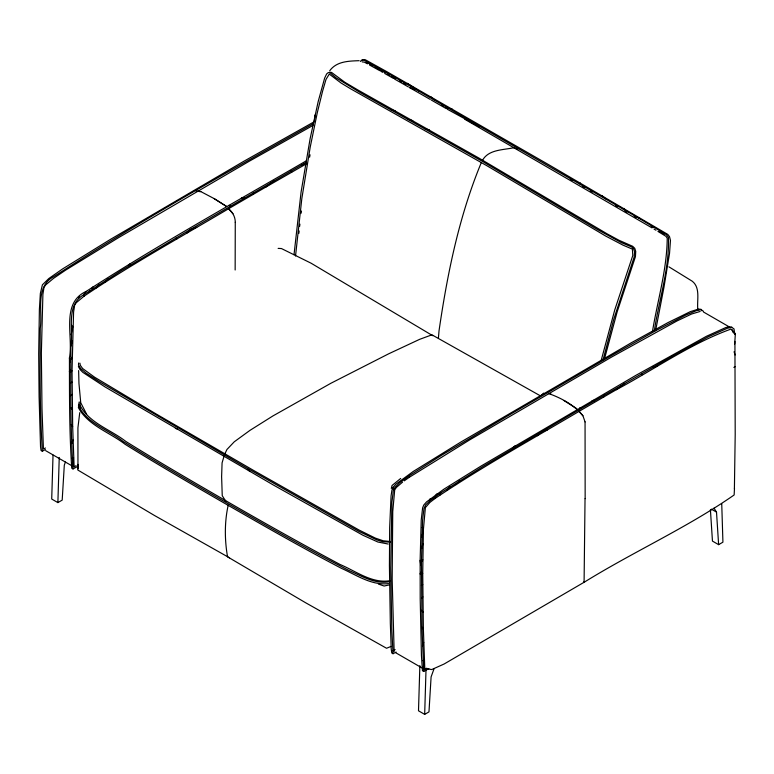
<?xml version="1.0" encoding="UTF-8"?>
<svg xmlns="http://www.w3.org/2000/svg" width="774" height="774" viewBox="0 0 774 774"><rect width="100%" height="100%" fill="white"/><g stroke="black" fill="none" stroke-linecap="round" stroke-linejoin="round"><path stroke-width="1.16" d="M76.094 465.706L74.111 466.761L72.669 426.561L72.03 370.862L73.578 312.067L74.681 305.091L76.336 302.653L84.182 296.084L84.347 294.391L121.508 270.503L190.462 229.443L305.923 162.54M426.793 668.204L424.81 669.258L423.378 629.069L422.73 573.36L423.426 529.222L425.381 507.589L429.967 502.384L434.891 498.591L434.891 496.985M235.151 269.991L235.267 222.351M585.154 498.64L585.057 421.898M78.145 466.151L73.017 468.938L71.75 468.222C69.292 431.534 69.486 394.653 69.437 357.878C73.598 336.371 60.469 303.05 86.195 291.401C157.944 245.087 232.664 203.562 306.504 160.702M73.017 468.938C70.492 428.08 70.589 387.039 70.927 346.094C73.472 329.066 65.538 304.511 84.192 294.517M428.844 668.649L423.717 671.435L422.449 670.729L421.433 655.423L420.205 599.057L420.137 560.376L421.22 520.051L422.614 507.85L423.775 505.054L426.513 501.92L443.889 489.187L481.06 466.054L636.189 375.177L706.488 336.264L725.722 327.566L729.272 326.763L731.778 327.044M423.717 671.435L421.994 627.25L421.453 562.069L422.575 520.292L423.959 508.537L425.642 504.967L430.092 500.662L440.793 492.903L483.295 466.267L581.1 408.604L673.825 355.353L708.481 336.68L727.637 328.147L731.856 327.45L734.004 328.882L734.613 333.362M425.265 668.484L431.747 669.558L444.141 663.995L584.089 582.271L585.038 498.708M53.029 455.073L51.713 499.046L57.886 502.607L62.191 500.12L64.31 465.135L65.432 462.049M57.886 502.607L59.24 457.444M419.856 665.64L418.502 710.803L424.674 714.373L428.98 711.886L431.099 676.902L434.079 668.659M424.674 714.373L425.99 670.39M78.6 363.006L78.513 365.144L80.854 368.772L86.078 373.097L99.053 381.514L245.764 467.409L359.146 531.515L376.967 539.952L382.704 541.694L390.202 542.168M734.4 488.829L735.203 434.543L734.923 341.392M734.487 488.433L734.139 494.973C686.702 527.907 633.326 551.765 584.283 582.174L583.548 582.241L584.06 582.193M734.681 344.062L735.3 334.542L734.516 332.539M295.533 256.02L301.802 198.763L310.229 147.041L317.292 112.694L322.555 91.293L325.97 79.499L329.279 74.072L341.024 82.992L350.951 89L486.759 165.655L605.684 236.051L622.973 245.135L632.387 249.112L632.793 255.468L614.759 309.91L601.224 360.258M294.014 254.714L301.057 192.204L310.132 138.614L318.172 101.607L324.654 78.068L326.618 73.975L328.292 72.553L330.014 72.766L336.129 77.845L360.345 92.628L483.189 161.805L597.644 229.646L621.367 242.63L631.545 246.906L633.596 248.812L634.583 251.869L634.148 257.065L613.743 319.352L603.014 359.997M438.413 338.093L439.013 330.933C447.343 273.686 459.069 216.139 481.331 162.53M298.89 233.322L299.141 230.942M299.644 226.385L299.896 224.131M314.312 121.508L315.057 114.949M301.183 213.169L301.454 211.031M80.448 402.238L79.993 405.295C88.991 422.981 110.827 429.715 125.852 441.451C158.941 462.059 192.687 481.592 226.434 501.107C263.982 522.837 301.821 544.074 340.105 564.517C355.943 571.115 372.12 583.857 390.222 580.664M309.619 157.18L310.045 154.8M79.209 401.909L78.464 405.876C87.017 423.378 108.602 429.831 123.153 441.451C156.242 462.097 189.998 481.651 223.754 501.175C265.114 524.946 306.523 548.698 348.968 570.496C361.564 576.02 374.868 584.36 389.187 581.758M79.732 412.658L77.922 427.848L77.961 468.763L77.903 464.381M71.179 334.813L72.727 326.725L71.498 325.041M421.878 537.311L423.426 529.222L422.207 527.539M652.366 332.123C657.416 300.902 666.975 269.836 667.217 238.102L665.853 236.244L657.939 231.426M654.253 331.33C658.906 300.186 669.452 269.081 668.465 237.473L666.395 234.706L638.531 218.036L401.203 80.951L363.944 60.101L361.671 60.053L360.355 61.485M655.597 330.643L664.015 286.97L669.539 253.301L670.468 240.414L669.51 236.621L667.807 234.425L550.585 165.781L386.371 71.421L365.212 59.704L362.948 59.627L361.768 60.788M604.484 358.904L617.149 311.893L635.435 256.687L635.735 251.386L634.757 248.328L632.677 246.296L618.929 240.24L607.329 233.971L478.68 157.935L358.178 90.152L345.03 82.392L331.572 72.446L329.724 72.214M84.182 296.084C131.435 264.244 181.426 236.718 230.4 207.664L252.982 194.535L253.398 192.736M434.891 498.591C482.134 466.751 532.125 439.216 581.1 410.162L603.681 397.033L604.097 395.233M79.083 404.638L78.377 407.598C87.955 425.468 109.763 432.366 125.136 444.305C157.103 464.207 189.688 483.102 222.283 501.958C261.66 524.588 301.067 547.218 341.315 568.28C356.272 574.927 371.452 585.666 388.577 583.606M580.142 184.028L580.384 183.041M391.296 488.423L392.079 485.462L400.69 478.448M70.927 346.094L72.33 341.111M421.627 548.592L423.039 543.619M224.218 455.586L222.08 462.881L221.616 476.649L222.244 495.699L225.766 501.223M71.75 443.579L72.998 439.961M422.449 646.087L423.697 642.459M228.204 505.161C224.47 521.879 224.595 540.02 227.546 556.816L305.546 602.704L386.555 648.264L391.093 646.396M69.379 371.52L70.047 369.788M420.079 574.018L420.746 572.296M89.281 292.514L90.094 290.405M439.98 495.012L440.793 492.903M78.774 297.884L79.422 296.307M429.473 500.391L430.121 498.804M701.873 310.8L701.099 309.329L698.593 309.058L690.292 311.661L667.981 322.603L631.661 342.572L460.878 442.031L413.21 471.482L395.833 484.205L393.095 487.339L391.934 490.136L391.063 495.902L389.67 527.539L389.419 565.736L390.328 623.283L391.238 649.289L391.77 653.004L393.028 653.72M541.79 395.437L542.197 394.576M224.528 454.551L226.946 449.491L234.251 441.809L249.983 430.354L272.941 415.928L330.875 383.275L388.616 353.834L419.672 339.322L431.931 334.823L540.165 395.717M70.753 359.571L72.098 357.259M421.453 562.069L422.798 559.757M482.57 160.208C488.636 149.421 502.965 150.108 513.472 147.766L517.69 149.14M91.99 288.267L93.19 286.69M83.94 294.159L86.195 291.401M435.394 495.737L436.894 493.899M128.958 265.182L130.351 263.557M96.257 287.88L99.343 284.319M446.966 490.377L450.042 486.827M105.235 282.133L108.592 278.476M455.934 484.63L459.292 480.973M513.123 447.846L515.136 445.718M329.695 70.792C336.516 61.301 348.455 61.078 359.136 60.682M186.679 233.216L190.462 229.443L196.751 227.304M542.216 394.547L543.667 393.105M537.379 435.714L541.161 431.95L547.46 429.812M70.811 395.678L72.137 394.392M421.511 598.176L422.846 596.899M402.567 482.144L396.356 487.446L394.701 489.874L392.747 511.508L392.166 579.184L394.13 651.544M623.244 209.086L624.076 208.448M252.982 194.535L265.637 187.192L273.977 180.826M603.681 397.033L616.346 389.699L624.676 383.333M70.695 371.81L72.03 370.862M421.395 574.318L422.73 573.36M404.212 480.877L409.301 477.297M409.485 477.171L469.421 440.038L611.731 356.978L676.882 321.007L691.588 314.021L700.131 311.448M733.849 367.437L735.174 366.624M265.637 187.192L306.533 163.749L301.966 164.785M616.346 389.699C654.33 369.488 690.234 343.801 730.811 329.153L732.688 330.053L732.978 332.036M710.416 509.756L712.457 541.094L718.62 544.664L722.926 542.177L721.736 503.748M638.531 218.036L639.508 217.484M393.057 650.731L395.146 649.579M314.312 121.702L243.723 161.34L110.179 239.534L62.51 268.975L48.743 278.592L42.396 284.842L40.354 293.404L39.387 309.455L38.7 353.805L39.097 396.675L40.538 446.782L41.07 450.507L42.328 451.223L45.414 449.559M396.114 652.056L393.037 653.73L391.77 628.372L390.735 567.632L391.896 502.578L393.279 490.822L394.963 487.252L399.413 482.957L410.114 475.188L441.528 455.286L510.482 414.235L610.821 355.943L656.981 330.014L685.957 314.97L696.958 310.432L701.186 309.745L703.324 311.167M312.928 125.465L249.034 161.36L118.722 237.541L65.577 270.165L53.503 278.379L45.656 284.948L44.002 287.377L42.899 294.352L41.351 353.147L41.989 408.856L43.431 449.046L45.414 447.991M313.47 123.647C225.873 172.873 138.13 222.215 53.667 276.686C34.869 286.641 42.754 311.283 40.248 328.389C39.909 369.324 39.813 410.365 42.338 451.232M70.715 382.849L72.04 382.143M421.414 585.347L422.749 584.641M72.214 458.179L73.54 457.637L72.553 465.271L74.111 466.761M422.914 660.677L424.249 660.135L423.262 667.778L424.81 669.258M652.666 367.282L657.232 366.247M389.496 584.873L384.107 586.024L378.428 584.08M244.41 197.593L241.411 198.163L243.481 198.492M594.113 400.284L592.11 400.671L594.18 401M450.632 109.26L452.558 109.25M278.137 248.386L281.446 248.551L311.08 263.199L432.782 335.723M200.814 191.584L196.083 191.236L200.814 191.594L214.108 198.579L226.492 206.416L214.108 198.579M550.778 393.637L548.408 393.453C561.024 397.942 574.366 404.947 582.919 415.764L585.057 421.888M229.52 557.822L154.432 515.465L77.845 470.041L77.845 464.458M362.242 61.93L364.331 62.133L367.427 63.845M390.144 541.471L383.217 540.784L375.332 538.094L359.126 530.084L254.346 470.873L156.435 414.148L94.621 377.228L82.605 368.501L80.322 365.299L79.886 363.122M388.219 544.045L377.876 542.013L362.832 535.202L272.651 484.601L105.051 386.942L82.808 372.342L79.983 369.45L78.387 366.489M175.35 428.428L177.275 428.951M424.81 128.687L429.473 130.051M390.435 109.511L395.233 110.953M407.569 119.061L412.765 120.725M409.485 87.433L414.912 89.919M447.372 109.269L479.541 126.849M366.102 62.065L373.097 65.867M369.488 64.987L379.792 70.686M703.489 311.999L729.089 326.783M375.09 66.951L385.268 72.698M387.3 73.849L389.341 75.001M391.373 76.152L395.446 78.455M380.779 71.237L382.743 72.35M384.707 73.462L393.54 78.464M45.685 450.671L72.069 465.9M395.649 652.714L422.024 667.952M399.548 80.786L401.619 81.967M403.689 83.147L405.76 84.327M394.527 79.035L408.401 86.94M409.436 87.53L430.189 99.411M441.528 104.8L443.599 105.99M445.66 107.17L447.73 108.36M431.205 99.991L446.366 108.689M464.806 119.283L652.037 227.895M711.364 509.147L716.511 512.117L718.62 544.664M570.303 179.084L572.325 180.255M579.784 407.85L581.1 408.604M229.085 205.342L230.4 206.107M582.396 186.099L584.399 187.26M590.407 190.743L592.41 191.913M615.717 205.468L617.749 206.648M624.966 210.857L627.027 212.066M634.235 216.275L636.296 217.484M651.282 226.318L653.275 227.488M654.001 229.056L655.965 230.217M659.225 231.078L664.179 234.135M668.91 266.827L692.256 281.223C700.867 288.005 696.61 300.699 697.887 309.997M564.072 400.632L576.446 408.459L582.919 415.764M407.347 83.35L419.063 91.158M430.692 96.702L435.162 100.378M601.911 195.541L605.5 198.754M247.603 469.112L249.934 471.569M232.964 213.711L228.649 208.845C232.655 212.153 235.354 217.097 235.267 222.332M641.501 373.658L642.41 374.693M290.801 171.151L291.711 172.186M731.846 330.227L735.3 334.542L733.104 331.688M421.994 627.25L423.378 629.069M71.285 424.752L72.669 426.561M421.675 610.289L423.039 612.099M70.976 407.792L72.34 409.601M714.025 508.121L716.511 512.117M86.649 414.293L80.738 402.732L78.958 383.469L78.629 370.572M526.949 440.29L527.462 441.548M176.249 237.792L176.762 239.05M734.062 351.754L735.097 354.976M80.051 405.373L80.457 408.091M420.137 560.376L420.708 564.904M69.437 357.878L69.999 362.406M393.095 487.339L393.318 489.139"/></g></svg>
